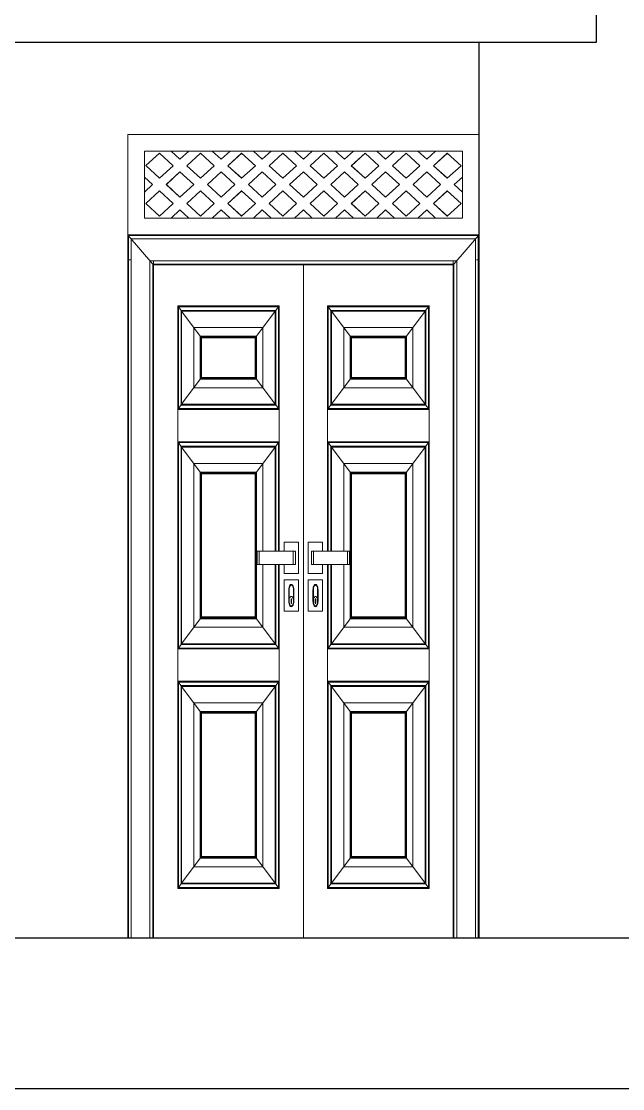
# Model space of a CAD drawing. Header units: inches. Extents: x -5058079 to -5054904, y -3262045 to -3259800.
# Drawn here: x -5056359.2 to -5056287.3, y -3261792.7 to -3261665.2 of the extents above; entities that cross this region are included whole.
import ezdxf

# ---------------------------------------------------------------- set-up
doc = ezdxf.new("R2010")
doc.units = ezdxf.units.IN
doc.header["$LTSCALE"] = 2
doc.header["$MEASUREMENT"] = 0
doc.layers.get('0').update_dxf_attribs({"linetype": 'CONTINUOUS'})
doc.layers.add('F-FURNITURE', color=30, linetype='CONTINUOUS', lineweight=13)
doc.layers.add('HACTH', color=253, linetype='CONTINUOUS', lineweight=5)

msp = doc.modelspace()

# ---------------------------------------------------------------- linework, layer by layer
at = {"ltscale": 0.5}
for p, q in [((-5056290.43, -3261667.72), (-5056290.43, -3261662.72)), ((-5056452.91, -3261667.72), (-5056290.43, -3261667.72)), ((-5056304.48, -3261774.72), (-5056304.48, -3261667.72)), ((-5056434.91, -3261774.72), (-5056172.32, -3261774.72)), ((-5056434.91, -3261792.72), (-5056172.32, -3261792.72))]:
    msp.add_line(p, q, dxfattribs=at)
at = {"layer": 'F-FURNITURE'}
for p, q in [((-5056346.48, -3261774.72), (-5056346.48, -3261678.72)), ((-5056346.48, -3261678.72), (-5056304.48, -3261678.72)), ((-5056344.48, -3261683.82), (-5056344.48, -3261680.72)), ((-5056344.48, -3261680.72), (-5056341.3, -3261680.72)), ((-5056340.23, -3261681.7), (-5056341.3, -3261680.72)), ((-5056341.3, -3261680.72), (-5056341.29, -3261680.72)), ((-5056340.23, -3261681.7), (-5056341.29, -3261680.72)), ((-5056339.16, -3261680.72), (-5056341.29, -3261680.72)), ((-5056339.16, -3261680.72), (-5056340.23, -3261681.7)), ((-5056339.16, -3261680.72), (-5056336.38, -3261680.72)), ((-5056335.31, -3261681.7), (-5056336.38, -3261680.72)), ((-5056336.38, -3261680.72), (-5056336.37, -3261680.72)), ((-5056335.31, -3261681.7), (-5056336.37, -3261680.72)), ((-5056334.25, -3261680.72), (-5056336.37, -3261680.72)), ((-5056334.25, -3261680.72), (-5056335.31, -3261681.7)), ((-5056334.25, -3261680.72), (-5056331.46, -3261680.72)), ((-5056330.4, -3261681.7), (-5056331.46, -3261680.72)), ((-5056330.4, -3261681.7), (-5056331.46, -3261680.72)), ((-5056331.46, -3261680.72), (-5056331.46, -3261680.72)), ((-5056329.33, -3261680.72), (-5056331.46, -3261680.72)), ((-5056329.33, -3261680.72), (-5056330.4, -3261681.7)), ((-5056329.33, -3261680.72), (-5056326.55, -3261680.72)), ((-5056325.48, -3261681.7), (-5056326.55, -3261680.72)), ((-5056326.55, -3261680.72), (-5056326.54, -3261680.72)), ((-5056325.48, -3261681.7), (-5056326.54, -3261680.72)), ((-5056324.42, -3261680.72), (-5056326.54, -3261680.72)), ((-5056324.42, -3261680.72), (-5056325.48, -3261681.7)), ((-5056324.42, -3261680.72), (-5056321.63, -3261680.72)), ((-5056320.57, -3261681.7), (-5056321.63, -3261680.72)), ((-5056321.63, -3261680.72), (-5056321.63, -3261680.72)), ((-5056320.56, -3261681.7), (-5056321.63, -3261680.72)), ((-5056319.5, -3261680.72), (-5056321.63, -3261680.72)), ((-5056319.5, -3261680.72), (-5056320.57, -3261681.7)), ((-5056319.5, -3261680.72), (-5056316.72, -3261680.72)), ((-5056315.65, -3261681.7), (-5056316.72, -3261680.72)), ((-5056316.72, -3261680.72), (-5056316.71, -3261680.72)), ((-5056315.65, -3261681.7), (-5056316.71, -3261680.72)), ((-5056314.58, -3261680.72), (-5056316.71, -3261680.72)), ((-5056314.58, -3261680.72), (-5056315.65, -3261681.7)), ((-5056314.58, -3261680.72), (-5056311.8, -3261680.72)), ((-5056310.73, -3261681.7), (-5056311.8, -3261680.72)), ((-5056311.8, -3261680.72), (-5056311.79, -3261680.72)), ((-5056310.73, -3261681.7), (-5056311.79, -3261680.72)), ((-5056309.67, -3261680.72), (-5056311.79, -3261680.72)), ((-5056309.67, -3261680.72), (-5056310.73, -3261681.7)), ((-5056309.67, -3261680.72), (-5056309.66, -3261680.72)), ((-5056309.66, -3261680.72), (-5056306.48, -3261680.72)), ((-5056306.48, -3261680.72), (-5056309.66, -3261680.72)), ((-5056306.48, -3261680.72), (-5056306.48, -3261683.82)), ((-5056306.48, -3261680.72), (-5056306.48, -3261680.72)), ((-5056344.33, -3261682.45), (-5056342.69, -3261680.95)), ((-5056344.32, -3261682.45), (-5056342.68, -3261680.95)), ((-5056342.69, -3261680.95), (-5056341.05, -3261682.46)), ((-5056339.41, -3261682.46), (-5056337.77, -3261680.95)), ((-5056339.4, -3261682.46), (-5056337.77, -3261680.95)), ((-5056337.77, -3261680.95), (-5056336.13, -3261682.46)), ((-5056334.49, -3261682.46), (-5056332.86, -3261680.95)), ((-5056334.49, -3261682.46), (-5056332.85, -3261680.95)), ((-5056332.86, -3261680.95), (-5056331.22, -3261682.46)), ((-5056329.58, -3261682.46), (-5056327.94, -3261680.95)), ((-5056329.57, -3261682.46), (-5056327.94, -3261680.95)), ((-5056327.94, -3261680.95), (-5056326.3, -3261682.46)), ((-5056324.66, -3261682.46), (-5056323.02, -3261680.95)), ((-5056324.66, -3261682.46), (-5056323.02, -3261680.95)), ((-5056323.02, -3261680.95), (-5056321.39, -3261682.46)), ((-5056319.75, -3261682.46), (-5056318.11, -3261680.95)), ((-5056319.74, -3261682.46), (-5056318.11, -3261680.95)), ((-5056318.11, -3261680.95), (-5056316.47, -3261682.46)), ((-5056314.83, -3261682.46), (-5056313.19, -3261680.95)), ((-5056314.83, -3261682.46), (-5056313.19, -3261680.95)), ((-5056313.19, -3261680.95), (-5056311.55, -3261682.46)), ((-5056309.91, -3261682.46), (-5056308.28, -3261680.95)), ((-5056309.91, -3261682.46), (-5056308.27, -3261680.95)), ((-5056308.28, -3261680.95), (-5056306.64, -3261682.46)), ((-5056342.69, -3261683.96), (-5056344.33, -3261682.45)), ((-5056344.33, -3261682.45), (-5056344.32, -3261682.45)), ((-5056342.69, -3261683.96), (-5056344.32, -3261682.45)), ((-5056341.05, -3261682.46), (-5056342.69, -3261683.96)), ((-5056341.87, -3261684.72), (-5056340.23, -3261683.21)), ((-5056341.86, -3261684.72), (-5056340.23, -3261683.21)), ((-5056340.23, -3261683.21), (-5056338.59, -3261684.72)), ((-5056337.77, -3261683.96), (-5056339.41, -3261682.46)), ((-5056339.41, -3261682.46), (-5056339.4, -3261682.46)), ((-5056337.77, -3261683.96), (-5056339.4, -3261682.46)), ((-5056336.13, -3261682.46), (-5056337.77, -3261683.96)), ((-5056336.95, -3261684.72), (-5056335.31, -3261683.21)), ((-5056336.95, -3261684.72), (-5056335.31, -3261683.21)), ((-5056335.31, -3261683.21), (-5056333.68, -3261684.72)), ((-5056332.86, -3261683.96), (-5056334.49, -3261682.46)), ((-5056332.85, -3261683.96), (-5056334.49, -3261682.46)), ((-5056334.49, -3261682.46), (-5056334.49, -3261682.46)), ((-5056331.22, -3261682.46), (-5056332.86, -3261683.96)), ((-5056332.04, -3261684.72), (-5056330.4, -3261683.21)), ((-5056332.03, -3261684.72), (-5056330.4, -3261683.21)), ((-5056330.4, -3261683.21), (-5056328.76, -3261684.72)), ((-5056327.94, -3261683.96), (-5056329.58, -3261682.46)), ((-5056329.58, -3261682.46), (-5056329.57, -3261682.46)), ((-5056327.94, -3261683.96), (-5056329.57, -3261682.46)), ((-5056326.3, -3261682.46), (-5056327.94, -3261683.96)), ((-5056327.12, -3261684.72), (-5056325.48, -3261683.21)), ((-5056327.12, -3261684.72), (-5056325.48, -3261683.21)), ((-5056325.48, -3261683.21), (-5056323.84, -3261684.72)), ((-5056323.02, -3261683.97), (-5056324.66, -3261682.46)), ((-5056323.02, -3261683.96), (-5056324.66, -3261682.46)), ((-5056324.66, -3261682.46), (-5056324.66, -3261682.46)), ((-5056321.39, -3261682.46), (-5056323.02, -3261683.97)), ((-5056322.2, -3261684.72), (-5056320.57, -3261683.21)), ((-5056322.2, -3261684.72), (-5056320.56, -3261683.21)), ((-5056320.57, -3261683.21), (-5056318.93, -3261684.72)), ((-5056318.11, -3261683.97), (-5056319.75, -3261682.46)), ((-5056319.75, -3261682.46), (-5056319.74, -3261682.46)), ((-5056318.11, -3261683.96), (-5056319.74, -3261682.46)), ((-5056316.47, -3261682.46), (-5056318.11, -3261683.97)), ((-5056317.29, -3261684.72), (-5056315.65, -3261683.21)), ((-5056317.28, -3261684.72), (-5056315.65, -3261683.21)), ((-5056315.65, -3261683.21), (-5056314.01, -3261684.72)), ((-5056313.19, -3261683.97), (-5056314.83, -3261682.46)), ((-5056314.83, -3261682.46), (-5056314.83, -3261682.46)), ((-5056313.19, -3261683.96), (-5056314.83, -3261682.46)), ((-5056311.55, -3261682.46), (-5056313.19, -3261683.97)), ((-5056312.37, -3261684.72), (-5056310.73, -3261683.21)), ((-5056312.37, -3261684.72), (-5056310.73, -3261683.21)), ((-5056310.73, -3261683.21), (-5056309.1, -3261684.72)), ((-5056308.28, -3261683.97), (-5056309.91, -3261682.46)), ((-5056309.91, -3261682.46), (-5056309.91, -3261682.46)), ((-5056308.27, -3261683.96), (-5056309.91, -3261682.46)), ((-5056306.64, -3261682.46), (-5056308.28, -3261683.97)), ((-5056344.48, -3261688.72), (-5056344.48, -3261683.82)), ((-5056344.48, -3261683.82), (-5056343.51, -3261684.72)), ((-5056344.46, -3261683.84), (-5056344.46, -3261685.59)), ((-5056307.46, -3261684.72), (-5056306.48, -3261683.82)), ((-5056307.45, -3261684.72), (-5056306.48, -3261683.83)), ((-5056306.48, -3261683.83), (-5056306.48, -3261683.82)), ((-5056306.48, -3261685.61), (-5056306.48, -3261683.83)), ((-5056343.51, -3261684.72), (-5056344.48, -3261685.62)), ((-5056344.33, -3261686.98), (-5056342.69, -3261685.47)), ((-5056344.32, -3261686.98), (-5056342.69, -3261685.48)), ((-5056342.69, -3261685.47), (-5056341.05, -3261686.98)), ((-5056340.23, -3261686.23), (-5056341.87, -3261684.72)), ((-5056341.87, -3261684.72), (-5056341.86, -3261684.72)), ((-5056340.23, -3261686.22), (-5056341.86, -3261684.72)), ((-5056338.59, -3261684.72), (-5056340.23, -3261686.23)), ((-5056339.41, -3261686.98), (-5056337.77, -3261685.47)), ((-5056339.41, -3261686.98), (-5056337.77, -3261685.48)), ((-5056337.77, -3261685.47), (-5056336.13, -3261686.98)), ((-5056335.31, -3261686.23), (-5056336.95, -3261684.72)), ((-5056336.95, -3261684.72), (-5056336.95, -3261684.72)), ((-5056335.31, -3261686.23), (-5056336.95, -3261684.72)), ((-5056333.68, -3261684.72), (-5056335.31, -3261686.23)), ((-5056334.49, -3261686.98), (-5056332.86, -3261685.47)), ((-5056334.49, -3261686.98), (-5056332.85, -3261685.48)), ((-5056332.86, -3261685.47), (-5056331.22, -3261686.98)), ((-5056330.4, -3261686.23), (-5056332.04, -3261684.72)), ((-5056332.04, -3261684.72), (-5056332.03, -3261684.72)), ((-5056330.4, -3261686.23), (-5056332.03, -3261684.72)), ((-5056328.76, -3261684.72), (-5056330.4, -3261686.23)), ((-5056329.58, -3261686.98), (-5056327.94, -3261685.47)), ((-5056329.57, -3261686.98), (-5056327.94, -3261685.48)), ((-5056327.94, -3261685.47), (-5056326.3, -3261686.98)), ((-5056325.48, -3261686.23), (-5056327.12, -3261684.72)), ((-5056327.12, -3261684.72), (-5056327.12, -3261684.72)), ((-5056325.48, -3261686.23), (-5056327.12, -3261684.72)), ((-5056323.84, -3261684.72), (-5056325.48, -3261686.23)), ((-5056324.66, -3261686.98), (-5056323.02, -3261685.47)), ((-5056324.66, -3261686.98), (-5056323.02, -3261685.48)), ((-5056323.02, -3261685.47), (-5056321.39, -3261686.98)), ((-5056320.57, -3261686.23), (-5056322.2, -3261684.72)), ((-5056322.2, -3261684.72), (-5056322.2, -3261684.72)), ((-5056320.56, -3261686.23), (-5056322.2, -3261684.72)), ((-5056318.93, -3261684.72), (-5056320.57, -3261686.23)), ((-5056319.75, -3261686.98), (-5056318.11, -3261685.47)), ((-5056319.74, -3261686.98), (-5056318.11, -3261685.48)), ((-5056318.11, -3261685.47), (-5056316.47, -3261686.98)), ((-5056315.65, -3261686.23), (-5056317.29, -3261684.72)), ((-5056317.29, -3261684.72), (-5056317.28, -3261684.72)), ((-5056315.65, -3261686.23), (-5056317.28, -3261684.72)), ((-5056314.01, -3261684.72), (-5056315.65, -3261686.23)), ((-5056314.83, -3261686.98), (-5056313.19, -3261685.47)), ((-5056314.83, -3261686.98), (-5056313.19, -3261685.48)), ((-5056313.19, -3261685.47), (-5056311.55, -3261686.98)), ((-5056310.73, -3261686.23), (-5056312.37, -3261684.72)), ((-5056312.37, -3261684.72), (-5056312.37, -3261684.72)), ((-5056310.73, -3261686.23), (-5056312.37, -3261684.72)), ((-5056309.1, -3261684.72), (-5056310.73, -3261686.23)), ((-5056309.92, -3261686.98), (-5056308.28, -3261685.47)), ((-5056309.91, -3261686.98), (-5056308.27, -3261685.48)), ((-5056308.28, -3261685.47), (-5056306.64, -3261686.98)), ((-5056306.48, -3261685.62), (-5056307.46, -3261684.72)), ((-5056307.46, -3261684.72), (-5056307.45, -3261684.72)), ((-5056306.48, -3261685.61), (-5056307.45, -3261684.72)), ((-5056306.48, -3261685.62), (-5056306.48, -3261685.61)), ((-5056306.48, -3261685.62), (-5056306.48, -3261688.72)), ((-5056342.69, -3261688.49), (-5056344.33, -3261686.98)), ((-5056344.33, -3261686.98), (-5056344.32, -3261686.98)), ((-5056342.69, -3261688.49), (-5056344.32, -3261686.98)), ((-5056341.05, -3261686.98), (-5056342.69, -3261688.49)), ((-5056337.77, -3261688.49), (-5056339.41, -3261686.98)), ((-5056339.41, -3261686.98), (-5056339.41, -3261686.98)), ((-5056337.77, -3261688.49), (-5056339.41, -3261686.98)), ((-5056336.13, -3261686.98), (-5056337.77, -3261688.49)), ((-5056332.86, -3261688.49), (-5056334.49, -3261686.98)), ((-5056332.85, -3261688.49), (-5056334.49, -3261686.98)), ((-5056334.49, -3261686.98), (-5056334.49, -3261686.98)), ((-5056331.22, -3261686.98), (-5056332.86, -3261688.49)), ((-5056327.94, -3261688.49), (-5056329.58, -3261686.98)), ((-5056329.58, -3261686.98), (-5056329.57, -3261686.98)), ((-5056327.94, -3261688.49), (-5056329.57, -3261686.98)), ((-5056326.3, -3261686.98), (-5056327.94, -3261688.49)), ((-5056323.02, -3261688.49), (-5056324.66, -3261686.98)), ((-5056324.66, -3261686.98), (-5056324.66, -3261686.98)), ((-5056323.02, -3261688.49), (-5056324.66, -3261686.98)), ((-5056321.39, -3261686.98), (-5056323.02, -3261688.49)), ((-5056318.11, -3261688.49), (-5056319.75, -3261686.98)), ((-5056319.75, -3261686.98), (-5056319.74, -3261686.98)), ((-5056318.11, -3261688.49), (-5056319.74, -3261686.98)), ((-5056316.47, -3261686.98), (-5056318.11, -3261688.49)), ((-5056313.19, -3261688.49), (-5056314.83, -3261686.98)), ((-5056313.19, -3261688.49), (-5056314.83, -3261686.98)), ((-5056314.83, -3261686.98), (-5056314.83, -3261686.98)), ((-5056311.55, -3261686.98), (-5056313.19, -3261688.49)), ((-5056308.28, -3261688.49), (-5056309.92, -3261686.98)), ((-5056309.92, -3261686.98), (-5056309.91, -3261686.98)), ((-5056308.27, -3261688.49), (-5056309.91, -3261686.98)), ((-5056306.64, -3261686.98), (-5056308.28, -3261688.49)), ((-5056341.3, -3261688.72), (-5056340.23, -3261687.74)), ((-5056341.29, -3261688.72), (-5056340.23, -3261687.74)), ((-5056340.23, -3261687.74), (-5056339.16, -3261688.72)), ((-5056336.38, -3261688.72), (-5056335.31, -3261687.74)), ((-5056336.37, -3261688.72), (-5056335.31, -3261687.74)), ((-5056335.31, -3261687.74), (-5056334.25, -3261688.72)), ((-5056331.46, -3261688.72), (-5056330.4, -3261687.74)), ((-5056331.46, -3261688.72), (-5056330.4, -3261687.74)), ((-5056330.4, -3261687.74), (-5056329.33, -3261688.72)), ((-5056326.55, -3261688.72), (-5056325.48, -3261687.74)), ((-5056326.54, -3261688.72), (-5056325.48, -3261687.74)), ((-5056325.48, -3261687.74), (-5056324.42, -3261688.72)), ((-5056321.63, -3261688.72), (-5056320.57, -3261687.74)), ((-5056321.63, -3261688.72), (-5056320.56, -3261687.74)), ((-5056320.57, -3261687.74), (-5056319.5, -3261688.72)), ((-5056316.72, -3261688.72), (-5056315.65, -3261687.74)), ((-5056316.71, -3261688.72), (-5056315.65, -3261687.74)), ((-5056315.65, -3261687.74), (-5056314.59, -3261688.72)), ((-5056311.8, -3261688.72), (-5056310.73, -3261687.74)), ((-5056311.79, -3261688.72), (-5056310.73, -3261687.74)), ((-5056310.73, -3261687.74), (-5056309.67, -3261688.72)), ((-5056344.48, -3261688.72), (-5056344.48, -3261688.72)), ((-5056344.48, -3261688.72), (-5056344.46, -3261688.72)), ((-5056341.3, -3261688.72), (-5056344.48, -3261688.72)), ((-5056344.46, -3261688.72), (-5056344.46, -3261688.72)), ((-5056344.46, -3261688.72), (-5056341.3, -3261688.72)), ((-5056341.3, -3261688.72), (-5056341.29, -3261688.72)), ((-5056341.29, -3261688.72), (-5056339.16, -3261688.72)), ((-5056336.38, -3261688.72), (-5056339.16, -3261688.72)), ((-5056336.38, -3261688.72), (-5056336.37, -3261688.72)), ((-5056336.37, -3261688.72), (-5056334.25, -3261688.72)), ((-5056331.46, -3261688.72), (-5056334.25, -3261688.72)), ((-5056331.46, -3261688.72), (-5056331.46, -3261688.72)), ((-5056331.46, -3261688.72), (-5056329.33, -3261688.72)), ((-5056326.55, -3261688.72), (-5056329.33, -3261688.72)), ((-5056326.54, -3261688.72), (-5056326.55, -3261688.72)), ((-5056326.54, -3261688.72), (-5056324.42, -3261688.72)), ((-5056321.63, -3261688.72), (-5056324.42, -3261688.72)), ((-5056321.63, -3261688.72), (-5056321.63, -3261688.72)), ((-5056321.63, -3261688.72), (-5056319.5, -3261688.72)), ((-5056316.72, -3261688.72), (-5056319.5, -3261688.72)), ((-5056316.72, -3261688.72), (-5056316.71, -3261688.72)), ((-5056316.71, -3261688.72), (-5056314.59, -3261688.72)), ((-5056311.8, -3261688.72), (-5056314.59, -3261688.72)), ((-5056311.79, -3261688.72), (-5056311.8, -3261688.72)), ((-5056311.79, -3261688.72), (-5056309.67, -3261688.72)), ((-5056306.48, -3261688.72), (-5056309.67, -3261688.72)), ((-5056346.48, -3261690.72), (-5056304.48, -3261690.72)), ((-5056346.42, -3261774.72), (-5056346.42, -3261690.8)), ((-5056346.42, -3261690.8), (-5056304.55, -3261690.8)), ((-5056346.42, -3261690.8), (-5056343.48, -3261694.22)), ((-5056346.4, -3261690.82), (-5056304.57, -3261690.82)), ((-5056346.4, -3261693.72), (-5056346.4, -3261690.82)), ((-5056304.55, -3261690.8), (-5056307.48, -3261694.22)), ((-5056304.57, -3261690.82), (-5056304.57, -3261774.72)), ((-5056304.55, -3261690.8), (-5056304.55, -3261774.72)), ((-5056346.05, -3261774.72), (-5056346.05, -3261691.22)), ((-5056346.05, -3261691.22), (-5056304.91, -3261691.22)), ((-5056304.91, -3261691.22), (-5056304.91, -3261774.72)), ((-5056346.4, -3261693.72), (-5056346.34, -3261693.72)), ((-5056346.4, -3261774.72), (-5056346.4, -3261693.72)), ((-5056346.3, -3261693.72), (-5056346.25, -3261693.72)), ((-5056346.21, -3261693.72), (-5056346.1, -3261693.72)), ((-5056343.83, -3261774.72), (-5056343.83, -3261693.82)), ((-5056343.83, -3261693.82), (-5056307.14, -3261693.82)), ((-5056343.48, -3261774.72), (-5056343.48, -3261694.22)), ((-5056343.48, -3261694.22), (-5056307.48, -3261694.22)), ((-5056343.4, -3261693.82), (-5056343.4, -3261693.87)), ((-5056343.4, -3261693.92), (-5056343.4, -3261693.97)), ((-5056343.4, -3261694.02), (-5056343.4, -3261694.1)), ((-5056343.4, -3261694.14), (-5056343.4, -3261694.22)), ((-5056343.4, -3261774.72), (-5056343.4, -3261694.32)), ((-5056343.4, -3261694.32), (-5056307.57, -3261694.32)), ((-5056325.48, -3261774.72), (-5056325.48, -3261694.32)), ((-5056307.57, -3261693.82), (-5056307.57, -3261693.87)), ((-5056307.57, -3261693.92), (-5056307.57, -3261693.97)), ((-5056307.57, -3261694.02), (-5056307.57, -3261694.1)), ((-5056307.57, -3261694.14), (-5056307.57, -3261694.22)), ((-5056307.57, -3261694.32), (-5056307.57, -3261774.72)), ((-5056307.48, -3261694.22), (-5056307.48, -3261774.72)), ((-5056307.14, -3261693.82), (-5056307.14, -3261774.72)), ((-5056304.91, -3261693.72), (-5056304.81, -3261693.72)), ((-5056304.76, -3261693.72), (-5056304.71, -3261693.72)), ((-5056304.66, -3261693.72), (-5056304.59, -3261693.72)), ((-5056340.5, -3261740.19), (-5056340.5, -3261699.22)), ((-5056328.38, -3261699.22), (-5056340.5, -3261699.22)), ((-5056340.42, -3261711.48), (-5056340.42, -3261699.32)), ((-5056340.42, -3261699.32), (-5056328.46, -3261699.32)), ((-5056340.42, -3261699.32), (-5056340.09, -3261699.76)), ((-5056340.09, -3261711.04), (-5056340.09, -3261699.76)), ((-5056340.09, -3261699.76), (-5056328.79, -3261699.76)), ((-5056340.04, -3261710.97), (-5056340.04, -3261699.83)), ((-5056340.04, -3261699.83), (-5056328.84, -3261699.83)), ((-5056337.8, -3261702.82), (-5056340.04, -3261699.83)), ((-5056328.84, -3261699.83), (-5056331.08, -3261702.82)), ((-5056328.84, -3261699.83), (-5056328.84, -3261710.97)), ((-5056328.79, -3261699.76), (-5056328.46, -3261699.32)), ((-5056328.79, -3261699.76), (-5056328.79, -3261711.04)), ((-5056328.76, -3261699.73), (-5056328.76, -3261711.07)), ((-5056328.46, -3261699.32), (-5056328.46, -3261711.48)), ((-5056328.38, -3261699.22), (-5056328.38, -3261728.5)), ((-5056322.59, -3261728.5), (-5056322.59, -3261699.22)), ((-5056310.46, -3261699.22), (-5056322.59, -3261699.22)), ((-5056322.51, -3261711.48), (-5056322.51, -3261699.32)), ((-5056322.51, -3261699.32), (-5056310.54, -3261699.32)), ((-5056322.51, -3261699.32), (-5056322.18, -3261699.76)), ((-5056322.18, -3261711.04), (-5056322.18, -3261699.76)), ((-5056322.18, -3261699.76), (-5056310.87, -3261699.76)), ((-5056322.12, -3261710.97), (-5056322.12, -3261699.83)), ((-5056322.12, -3261699.83), (-5056310.93, -3261699.83)), ((-5056319.88, -3261702.82), (-5056322.12, -3261699.83)), ((-5056310.93, -3261699.83), (-5056313.17, -3261702.82)), ((-5056310.93, -3261699.83), (-5056310.93, -3261710.97)), ((-5056310.87, -3261699.76), (-5056310.54, -3261699.32)), ((-5056310.87, -3261699.76), (-5056310.87, -3261711.04)), ((-5056310.85, -3261699.73), (-5056310.85, -3261711.07)), ((-5056310.54, -3261699.32), (-5056310.54, -3261711.48)), ((-5056310.46, -3261699.22), (-5056310.46, -3261740.19)), ((-5056330.31, -3261701.79), (-5056338.57, -3261701.79)), ((-5056338.57, -3261701.79), (-5056338.57, -3261709.01)), ((-5056330.31, -3261709.01), (-5056330.31, -3261701.79)), ((-5056312.39, -3261701.79), (-5056320.66, -3261701.79)), ((-5056320.66, -3261701.79), (-5056320.66, -3261709.01)), ((-5056312.39, -3261709.01), (-5056312.39, -3261701.79)), ((-5056331.08, -3261702.82), (-5056337.8, -3261702.82)), ((-5056337.8, -3261702.82), (-5056337.8, -3261707.98)), ((-5056337.72, -3261702.93), (-5056337.72, -3261707.87)), ((-5056331.16, -3261702.93), (-5056337.72, -3261702.93)), ((-5056337.64, -3261703.03), (-5056337.64, -3261707.77)), ((-5056331.23, -3261703.03), (-5056337.64, -3261703.03)), ((-5056331.23, -3261707.77), (-5056331.23, -3261703.03)), ((-5056331.16, -3261707.87), (-5056331.16, -3261702.93)), ((-5056331.08, -3261707.98), (-5056331.08, -3261702.82)), ((-5056313.17, -3261702.82), (-5056319.88, -3261702.82)), ((-5056319.88, -3261702.82), (-5056319.88, -3261707.98)), ((-5056319.81, -3261702.93), (-5056319.81, -3261707.87)), ((-5056313.24, -3261702.93), (-5056319.81, -3261702.93)), ((-5056319.73, -3261703.03), (-5056319.73, -3261707.77)), ((-5056313.32, -3261703.03), (-5056319.73, -3261703.03)), ((-5056313.32, -3261707.77), (-5056313.32, -3261703.03)), ((-5056313.24, -3261707.87), (-5056313.24, -3261702.93)), ((-5056313.17, -3261707.98), (-5056313.17, -3261702.82)), ((-5056340.04, -3261710.97), (-5056337.8, -3261707.98)), ((-5056337.8, -3261707.98), (-5056331.08, -3261707.98)), ((-5056337.72, -3261707.87), (-5056331.16, -3261707.87)), ((-5056337.64, -3261707.77), (-5056331.23, -3261707.77)), ((-5056331.08, -3261707.98), (-5056328.84, -3261710.97)), ((-5056322.12, -3261710.97), (-5056319.88, -3261707.98)), ((-5056319.88, -3261707.98), (-5056313.17, -3261707.98)), ((-5056319.81, -3261707.87), (-5056313.24, -3261707.87)), ((-5056319.73, -3261707.77), (-5056313.32, -3261707.77)), ((-5056313.17, -3261707.98), (-5056310.93, -3261710.97)), ((-5056338.57, -3261709.01), (-5056330.31, -3261709.01)), ((-5056320.66, -3261709.01), (-5056312.39, -3261709.01)), ((-5056340.42, -3261711.48), (-5056340.09, -3261711.04)), ((-5056328.76, -3261711.07), (-5056340.11, -3261711.07)), ((-5056328.79, -3261711.04), (-5056340.09, -3261711.04)), ((-5056328.84, -3261710.97), (-5056340.04, -3261710.97)), ((-5056328.46, -3261711.48), (-5056328.79, -3261711.04)), ((-5056322.51, -3261711.48), (-5056322.18, -3261711.04)), ((-5056310.85, -3261711.07), (-5056322.2, -3261711.07)), ((-5056310.87, -3261711.04), (-5056322.18, -3261711.04)), ((-5056310.93, -3261710.97), (-5056322.12, -3261710.97)), ((-5056310.54, -3261711.48), (-5056310.87, -3261711.04)), ((-5056328.38, -3261711.58), (-5056340.5, -3261711.58)), ((-5056328.46, -3261711.48), (-5056340.42, -3261711.48)), ((-5056310.46, -3261711.58), (-5056322.59, -3261711.58)), ((-5056310.54, -3261711.48), (-5056322.51, -3261711.48)), ((-5056328.38, -3261715.45), (-5056340.5, -3261715.45)), ((-5056340.42, -3261740.09), (-5056340.42, -3261715.55)), ((-5056340.42, -3261715.55), (-5056328.46, -3261715.55)), ((-5056340.42, -3261715.55), (-5056340.11, -3261715.97)), ((-5056340.11, -3261715.97), (-5056328.76, -3261715.97)), ((-5056340.11, -3261715.97), (-5056340.1, -3261715.99)), ((-5056340.1, -3261739.65), (-5056340.1, -3261715.99)), ((-5056340.1, -3261715.99), (-5056328.78, -3261715.99)), ((-5056337.8, -3261719.06), (-5056340.04, -3261716.07)), ((-5056340.04, -3261739.57), (-5056340.04, -3261716.07)), ((-5056340.04, -3261716.07), (-5056328.84, -3261716.07)), ((-5056328.84, -3261716.07), (-5056331.08, -3261719.06)), ((-5056328.84, -3261716.07), (-5056328.84, -3261728.5)), ((-5056328.76, -3261715.97), (-5056328.78, -3261715.99)), ((-5056328.78, -3261715.99), (-5056328.78, -3261728.5)), ((-5056328.46, -3261715.55), (-5056328.76, -3261715.97)), ((-5056328.76, -3261715.97), (-5056328.76, -3261728.5)), ((-5056328.46, -3261715.55), (-5056328.46, -3261728.5)), ((-5056310.46, -3261715.45), (-5056322.59, -3261715.45)), ((-5056322.51, -3261728.5), (-5056322.51, -3261715.55)), ((-5056322.51, -3261715.55), (-5056310.54, -3261715.55)), ((-5056322.51, -3261715.55), (-5056322.2, -3261715.97)), ((-5056322.2, -3261715.97), (-5056310.85, -3261715.97)), ((-5056322.2, -3261715.97), (-5056322.18, -3261715.99)), ((-5056322.18, -3261728.5), (-5056322.18, -3261715.99)), ((-5056322.18, -3261715.99), (-5056310.87, -3261715.99)), ((-5056319.88, -3261719.06), (-5056322.12, -3261716.07)), ((-5056322.12, -3261728.5), (-5056322.12, -3261716.07)), ((-5056322.12, -3261716.07), (-5056310.93, -3261716.07)), ((-5056310.93, -3261716.07), (-5056313.17, -3261719.06)), ((-5056310.93, -3261716.07), (-5056310.93, -3261739.57)), ((-5056310.85, -3261715.97), (-5056310.87, -3261715.99)), ((-5056310.87, -3261715.99), (-5056310.87, -3261739.65)), ((-5056310.54, -3261715.55), (-5056310.85, -3261715.97)), ((-5056310.85, -3261715.97), (-5056310.85, -3261739.67)), ((-5056310.54, -3261715.55), (-5056310.54, -3261740.09)), ((-5056338.57, -3261718.03), (-5056330.31, -3261718.03)), ((-5056338.57, -3261718.03), (-5056338.57, -3261737.61)), ((-5056330.31, -3261718.03), (-5056330.31, -3261728.5)), ((-5056320.66, -3261718.03), (-5056312.39, -3261718.03)), ((-5056320.66, -3261718.03), (-5056320.66, -3261728.5)), ((-5056312.39, -3261718.03), (-5056312.39, -3261737.61)), ((-5056337.8, -3261719.06), (-5056331.08, -3261719.06)), ((-5056337.8, -3261736.58), (-5056337.8, -3261719.06)), ((-5056331.16, -3261719.16), (-5056337.72, -3261719.16)), ((-5056337.72, -3261719.16), (-5056337.72, -3261736.48)), ((-5056331.23, -3261719.26), (-5056337.64, -3261719.26)), ((-5056337.64, -3261719.26), (-5056337.64, -3261736.37)), ((-5056331.23, -3261736.37), (-5056331.23, -3261719.26)), ((-5056331.16, -3261736.48), (-5056331.16, -3261719.16)), ((-5056331.08, -3261719.06), (-5056331.08, -3261736.58)), ((-5056319.88, -3261719.06), (-5056313.17, -3261719.06)), ((-5056319.88, -3261736.58), (-5056319.88, -3261719.06)), ((-5056313.24, -3261719.16), (-5056319.81, -3261719.16)), ((-5056319.81, -3261719.16), (-5056319.81, -3261736.48)), ((-5056313.32, -3261719.26), (-5056319.73, -3261719.26)), ((-5056319.73, -3261719.26), (-5056319.73, -3261736.37)), ((-5056313.32, -3261736.37), (-5056313.32, -3261719.26)), ((-5056313.24, -3261736.48), (-5056313.24, -3261719.16)), ((-5056313.17, -3261719.06), (-5056313.17, -3261736.58)), ((-5056327.78, -3261727.43), (-5056327.78, -3261728.5)), ((-5056326.08, -3261727.43), (-5056327.78, -3261727.43)), ((-5056326.08, -3261727.43), (-5056326.08, -3261731.16)), ((-5056323.18, -3261727.43), (-5056324.89, -3261727.43)), ((-5056324.89, -3261727.43), (-5056324.89, -3261731.16)), ((-5056323.18, -3261727.43), (-5056323.18, -3261728.5)), ((-5056331, -3261728.5), (-5056331, -3261730.09)), ((-5056331, -3261728.5), (-5056326.44, -3261728.5)), ((-5056330.76, -3261728.5), (-5056330.76, -3261730.09)), ((-5056326.69, -3261728.5), (-5056326.69, -3261730.09)), ((-5056326.44, -3261728.5), (-5056326.44, -3261730.09)), ((-5056324.52, -3261728.5), (-5056324.52, -3261730.09)), ((-5056319.96, -3261728.5), (-5056324.52, -3261728.5)), ((-5056324.28, -3261728.5), (-5056324.28, -3261730.09)), ((-5056320.2, -3261728.5), (-5056320.2, -3261730.09)), ((-5056319.96, -3261728.5), (-5056319.96, -3261730.09)), ((-5056331, -3261730.09), (-5056326.44, -3261730.09)), ((-5056330.31, -3261730.09), (-5056330.31, -3261737.61)), ((-5056328.84, -3261730.09), (-5056328.84, -3261739.57)), ((-5056328.78, -3261730.09), (-5056328.78, -3261739.65)), ((-5056328.76, -3261730.09), (-5056328.76, -3261739.67)), ((-5056328.46, -3261730.09), (-5056328.46, -3261740.09)), ((-5056328.38, -3261730.09), (-5056328.38, -3261740.19)), ((-5056327.78, -3261730.09), (-5056327.78, -3261731.16)), ((-5056319.96, -3261730.09), (-5056324.52, -3261730.09)), ((-5056323.18, -3261730.09), (-5056323.18, -3261731.16)), ((-5056322.59, -3261740.19), (-5056322.59, -3261730.09)), ((-5056322.51, -3261740.09), (-5056322.51, -3261730.09)), ((-5056322.18, -3261739.65), (-5056322.18, -3261730.09)), ((-5056322.12, -3261739.57), (-5056322.12, -3261730.09)), ((-5056320.66, -3261737.61), (-5056320.66, -3261730.09)), ((-5056327.78, -3261731.16), (-5056326.08, -3261731.16)), ((-5056324.89, -3261731.16), (-5056323.18, -3261731.16)), ((-5056327.78, -3261731.95), (-5056326.08, -3261731.95)), ((-5056327.78, -3261735.68), (-5056327.78, -3261731.95)), ((-5056327.22, -3261732.98), (-5056327.23, -3261733.15)), ((-5056327.19, -3261732.82), (-5056327.22, -3261732.98)), ((-5056327.15, -3261732.68), (-5056327.19, -3261732.82)), ((-5056327.19, -3261733.16), (-5056327.18, -3261733.01)), ((-5056327.18, -3261733.01), (-5056327.15, -3261732.87)), ((-5056327.08, -3261732.58), (-5056327.15, -3261732.68)), ((-5056327.15, -3261732.87), (-5056327.11, -3261732.75)), ((-5056327.11, -3261732.75), (-5056327.06, -3261732.66)), ((-5056327.01, -3261732.51), (-5056327.08, -3261732.58)), ((-5056327.06, -3261732.66), (-5056327, -3261732.61)), ((-5056326.93, -3261732.49), (-5056327.01, -3261732.51)), ((-5056327, -3261732.61), (-5056326.93, -3261732.59)), ((-5056326.85, -3261732.51), (-5056326.93, -3261732.49)), ((-5056326.93, -3261732.59), (-5056326.86, -3261732.61)), ((-5056326.86, -3261732.61), (-5056326.8, -3261732.66)), ((-5056326.78, -3261732.58), (-5056326.85, -3261732.51)), ((-5056326.8, -3261732.66), (-5056326.75, -3261732.75)), ((-5056326.71, -3261732.68), (-5056326.78, -3261732.58)), ((-5056326.75, -3261732.75), (-5056326.71, -3261732.87)), ((-5056326.67, -3261732.82), (-5056326.71, -3261732.68)), ((-5056326.71, -3261732.87), (-5056326.68, -3261733.01)), ((-5056326.68, -3261733.01), (-5056326.67, -3261733.16)), ((-5056326.64, -3261732.98), (-5056326.67, -3261732.82)), ((-5056326.63, -3261733.15), (-5056326.64, -3261732.98)), ((-5056326.08, -3261731.95), (-5056326.08, -3261735.68)), ((-5056324.89, -3261731.95), (-5056324.89, -3261735.68)), ((-5056323.18, -3261731.95), (-5056324.89, -3261731.95)), ((-5056324.34, -3261733.15), (-5056324.33, -3261732.98)), ((-5056324.33, -3261732.98), (-5056324.3, -3261732.82)), ((-5056324.3, -3261732.82), (-5056324.25, -3261732.68)), ((-5056324.28, -3261733.01), (-5056324.29, -3261733.16)), ((-5056324.26, -3261732.87), (-5056324.28, -3261733.01)), ((-5056324.22, -3261732.75), (-5056324.26, -3261732.87)), ((-5056324.25, -3261732.68), (-5056324.19, -3261732.58)), ((-5056324.16, -3261732.66), (-5056324.22, -3261732.75)), ((-5056324.19, -3261732.58), (-5056324.11, -3261732.51)), ((-5056324.1, -3261732.61), (-5056324.16, -3261732.66)), ((-5056324.11, -3261732.51), (-5056324.03, -3261732.49)), ((-5056324.03, -3261732.59), (-5056324.1, -3261732.61)), ((-5056324.03, -3261732.49), (-5056323.96, -3261732.51)), ((-5056323.97, -3261732.61), (-5056324.03, -3261732.59)), ((-5056323.91, -3261732.66), (-5056323.97, -3261732.61)), ((-5056323.96, -3261732.51), (-5056323.88, -3261732.58)), ((-5056323.85, -3261732.75), (-5056323.91, -3261732.66)), ((-5056323.88, -3261732.58), (-5056323.82, -3261732.68)), ((-5056323.81, -3261732.87), (-5056323.85, -3261732.75)), ((-5056323.82, -3261732.68), (-5056323.77, -3261732.82)), ((-5056323.79, -3261733.01), (-5056323.81, -3261732.87)), ((-5056323.78, -3261733.16), (-5056323.79, -3261733.01)), ((-5056323.77, -3261732.82), (-5056323.74, -3261732.98)), ((-5056323.74, -3261732.98), (-5056323.73, -3261733.15)), ((-5056323.18, -3261735.68), (-5056323.18, -3261731.95)), ((-5056327.23, -3261734.48), (-5056327.23, -3261733.15)), ((-5056327.19, -3261734.48), (-5056327.19, -3261733.16)), ((-5056327.16, -3261734.21), (-5056327.18, -3261734.34)), ((-5056327.12, -3261734.09), (-5056327.16, -3261734.21)), ((-5056327.06, -3261734), (-5056327.12, -3261734.09)), ((-5056327, -3261733.94), (-5056327.06, -3261734)), ((-5056326.93, -3261733.92), (-5056327, -3261733.94)), ((-5056326.96, -3261734.22), (-5056326.9, -3261734.22)), ((-5056326.96, -3261734.75), (-5056326.96, -3261734.22)), ((-5056326.87, -3261733.93), (-5056326.93, -3261733.92)), ((-5056326.9, -3261734.22), (-5056326.9, -3261734.75)), ((-5056326.8, -3261733.99), (-5056326.87, -3261733.93)), ((-5056326.75, -3261734.08), (-5056326.8, -3261733.99)), ((-5056326.71, -3261734.19), (-5056326.75, -3261734.08)), ((-5056326.68, -3261734.33), (-5056326.71, -3261734.19)), ((-5056326.67, -3261733.16), (-5056326.67, -3261734.48)), ((-5056326.63, -3261734.48), (-5056326.63, -3261733.15)), ((-5056324.34, -3261734.48), (-5056324.34, -3261733.15)), ((-5056324.29, -3261733.16), (-5056324.29, -3261734.48)), ((-5056324.28, -3261734.33), (-5056324.26, -3261734.19)), ((-5056324.26, -3261734.19), (-5056324.22, -3261734.08)), ((-5056324.22, -3261734.08), (-5056324.16, -3261733.99)), ((-5056324.16, -3261733.99), (-5056324.1, -3261733.93)), ((-5056324.1, -3261733.93), (-5056324.03, -3261733.92)), ((-5056324.06, -3261734.22), (-5056324.06, -3261734.75)), ((-5056324, -3261734.22), (-5056324.06, -3261734.22)), ((-5056324.03, -3261733.92), (-5056323.96, -3261733.94)), ((-5056324, -3261734.75), (-5056324, -3261734.22)), ((-5056323.96, -3261733.94), (-5056323.9, -3261734)), ((-5056323.9, -3261734), (-5056323.85, -3261734.09)), ((-5056323.85, -3261734.09), (-5056323.81, -3261734.21)), ((-5056323.81, -3261734.21), (-5056323.78, -3261734.34)), ((-5056323.78, -3261734.48), (-5056323.78, -3261733.16)), ((-5056323.73, -3261734.48), (-5056323.73, -3261733.15)), ((-5056327.23, -3261734.48), (-5056327.22, -3261734.65)), ((-5056327.22, -3261734.65), (-5056327.19, -3261734.81)), ((-5056327.18, -3261734.34), (-5056327.19, -3261734.48)), ((-5056327.19, -3261734.48), (-5056327.19, -3261734.48)), ((-5056327.19, -3261734.48), (-5056327.19, -3261734.49)), ((-5056327.19, -3261734.49), (-5056327.18, -3261734.63)), ((-5056327.19, -3261734.81), (-5056327.15, -3261734.95)), ((-5056327.18, -3261734.63), (-5056327.18, -3261734.63)), ((-5056327.18, -3261734.63), (-5056327.15, -3261734.76)), ((-5056327.15, -3261734.76), (-5056327.15, -3261734.77)), ((-5056327.15, -3261734.77), (-5056327.11, -3261734.88)), ((-5056327.15, -3261734.95), (-5056327.08, -3261735.06)), ((-5056327.11, -3261734.88), (-5056327.11, -3261734.89)), ((-5056327.11, -3261734.89), (-5056327.06, -3261734.97)), ((-5056327.08, -3261735.06), (-5056327.01, -3261735.12)), ((-5056327.06, -3261734.97), (-5056327.06, -3261734.98)), ((-5056327.06, -3261734.98), (-5056327, -3261735.03)), ((-5056327.01, -3261735.12), (-5056326.93, -3261735.15)), ((-5056327, -3261735.03), (-5056326.99, -3261735.03)), ((-5056326.99, -3261735.03), (-5056326.93, -3261735.05)), ((-5056326.9, -3261734.75), (-5056326.96, -3261734.75)), ((-5056326.93, -3261735.05), (-5056326.86, -3261735.03)), ((-5056326.93, -3261735.05), (-5056326.93, -3261735.05)), ((-5056326.93, -3261735.15), (-5056326.85, -3261735.12)), ((-5056326.86, -3261735.03), (-5056326.8, -3261734.97)), ((-5056326.86, -3261735.03), (-5056326.86, -3261735.03)), ((-5056326.85, -3261735.12), (-5056326.78, -3261735.06)), ((-5056326.8, -3261734.97), (-5056326.75, -3261734.88)), ((-5056326.8, -3261734.97), (-5056326.8, -3261734.97)), ((-5056326.78, -3261735.06), (-5056326.71, -3261734.95)), ((-5056326.75, -3261734.88), (-5056326.71, -3261734.76)), ((-5056326.75, -3261734.88), (-5056326.75, -3261734.88)), ((-5056326.71, -3261734.76), (-5056326.7, -3261734.76)), ((-5056326.71, -3261734.95), (-5056326.67, -3261734.81)), ((-5056326.7, -3261734.76), (-5056326.68, -3261734.63)), ((-5056326.67, -3261734.48), (-5056326.68, -3261734.33)), ((-5056326.68, -3261734.62), (-5056326.67, -3261734.48)), ((-5056326.68, -3261734.63), (-5056326.68, -3261734.62)), ((-5056326.67, -3261734.81), (-5056326.64, -3261734.65)), ((-5056326.64, -3261734.65), (-5056326.63, -3261734.48)), ((-5056324.33, -3261734.65), (-5056324.34, -3261734.48)), ((-5056324.3, -3261734.81), (-5056324.33, -3261734.65)), ((-5056324.25, -3261734.95), (-5056324.3, -3261734.81)), ((-5056324.29, -3261734.48), (-5056324.28, -3261734.33)), ((-5056324.28, -3261734.62), (-5056324.29, -3261734.48)), ((-5056324.28, -3261734.63), (-5056324.28, -3261734.62)), ((-5056324.26, -3261734.76), (-5056324.28, -3261734.63)), ((-5056324.26, -3261734.76), (-5056324.26, -3261734.76)), ((-5056324.22, -3261734.88), (-5056324.26, -3261734.76)), ((-5056324.19, -3261735.06), (-5056324.25, -3261734.95)), ((-5056324.22, -3261734.88), (-5056324.22, -3261734.88)), ((-5056324.17, -3261734.97), (-5056324.22, -3261734.88)), ((-5056324.11, -3261735.12), (-5056324.19, -3261735.06)), ((-5056324.16, -3261734.97), (-5056324.17, -3261734.97)), ((-5056324.1, -3261735.03), (-5056324.16, -3261734.97)), ((-5056324.03, -3261735.15), (-5056324.11, -3261735.12)), ((-5056324.04, -3261735.05), (-5056324.1, -3261735.03)), ((-5056324.1, -3261735.03), (-5056324.1, -3261735.03)), ((-5056324.06, -3261734.75), (-5056324, -3261734.75)), ((-5056324.03, -3261735.05), (-5056324.04, -3261735.05)), ((-5056323.97, -3261735.03), (-5056324.03, -3261735.05)), ((-5056323.96, -3261735.12), (-5056324.03, -3261735.15)), ((-5056323.91, -3261734.98), (-5056323.97, -3261735.03)), ((-5056323.97, -3261735.03), (-5056323.97, -3261735.03)), ((-5056323.88, -3261735.06), (-5056323.96, -3261735.12)), ((-5056323.85, -3261734.89), (-5056323.91, -3261734.97)), ((-5056323.91, -3261734.97), (-5056323.91, -3261734.98)), ((-5056323.82, -3261734.95), (-5056323.88, -3261735.06)), ((-5056323.81, -3261734.77), (-5056323.85, -3261734.88)), ((-5056323.85, -3261734.88), (-5056323.85, -3261734.89)), ((-5056323.77, -3261734.81), (-5056323.82, -3261734.95)), ((-5056323.79, -3261734.63), (-5056323.81, -3261734.76)), ((-5056323.81, -3261734.76), (-5056323.81, -3261734.77)), ((-5056323.78, -3261734.49), (-5056323.79, -3261734.63)), ((-5056323.79, -3261734.63), (-5056323.79, -3261734.63)), ((-5056323.78, -3261734.34), (-5056323.78, -3261734.48)), ((-5056323.78, -3261734.48), (-5056323.78, -3261734.48)), ((-5056323.78, -3261734.48), (-5056323.78, -3261734.49)), ((-5056323.74, -3261734.65), (-5056323.77, -3261734.81)), ((-5056323.73, -3261734.48), (-5056323.74, -3261734.65)), ((-5056340.04, -3261739.57), (-5056337.8, -3261736.58)), ((-5056331.08, -3261736.58), (-5056337.8, -3261736.58)), ((-5056337.72, -3261736.48), (-5056331.16, -3261736.48)), ((-5056337.64, -3261736.37), (-5056331.23, -3261736.37)), ((-5056331.08, -3261736.58), (-5056328.84, -3261739.57)), ((-5056326.08, -3261735.68), (-5056327.78, -3261735.68)), ((-5056324.89, -3261735.68), (-5056323.18, -3261735.68)), ((-5056322.12, -3261739.57), (-5056319.88, -3261736.58)), ((-5056313.17, -3261736.58), (-5056319.88, -3261736.58)), ((-5056319.81, -3261736.48), (-5056313.24, -3261736.48)), ((-5056319.73, -3261736.37), (-5056313.32, -3261736.37)), ((-5056313.17, -3261736.58), (-5056310.93, -3261739.57)), ((-5056330.31, -3261737.61), (-5056338.57, -3261737.61)), ((-5056312.39, -3261737.61), (-5056320.66, -3261737.61)), ((-5056340.5, -3261744.05), (-5056340.5, -3261740.19)), ((-5056328.38, -3261740.19), (-5056340.5, -3261740.19)), ((-5056340.42, -3261740.09), (-5056340.1, -3261739.65)), ((-5056328.46, -3261740.09), (-5056340.42, -3261740.09)), ((-5056328.78, -3261739.65), (-5056340.1, -3261739.65)), ((-5056328.84, -3261739.57), (-5056340.04, -3261739.57)), ((-5056328.76, -3261739.67), (-5056328.78, -3261739.65)), ((-5056328.46, -3261740.09), (-5056328.76, -3261739.67)), ((-5056328.38, -3261740.19), (-5056328.38, -3261744.05)), ((-5056322.59, -3261744.05), (-5056322.59, -3261740.19)), ((-5056310.46, -3261740.19), (-5056322.59, -3261740.19)), ((-5056322.51, -3261740.09), (-5056322.18, -3261739.65)), ((-5056310.54, -3261740.09), (-5056322.51, -3261740.09)), ((-5056310.87, -3261739.65), (-5056322.18, -3261739.65)), ((-5056310.93, -3261739.57), (-5056322.12, -3261739.57)), ((-5056310.85, -3261739.67), (-5056310.87, -3261739.65)), ((-5056310.54, -3261740.09), (-5056310.85, -3261739.67)), ((-5056310.46, -3261740.19), (-5056310.46, -3261744.05)), ((-5056340.5, -3261744.05), (-5056340.5, -3261768.79)), ((-5056328.38, -3261744.05), (-5056340.5, -3261744.05)), ((-5056340.42, -3261768.69), (-5056340.42, -3261744.16)), ((-5056340.42, -3261744.16), (-5056328.46, -3261744.16)), ((-5056340.42, -3261744.16), (-5056340.11, -3261744.57)), ((-5056328.46, -3261744.16), (-5056328.76, -3261744.57)), ((-5056328.46, -3261744.16), (-5056328.46, -3261768.69)), ((-5056328.38, -3261768.79), (-5056328.38, -3261744.05)), ((-5056322.59, -3261744.05), (-5056322.59, -3261768.79)), ((-5056310.46, -3261744.05), (-5056322.59, -3261744.05)), ((-5056322.51, -3261768.69), (-5056322.51, -3261744.16)), ((-5056322.51, -3261744.16), (-5056310.54, -3261744.16)), ((-5056322.51, -3261744.16), (-5056322.2, -3261744.57)), ((-5056310.54, -3261744.16), (-5056310.85, -3261744.57)), ((-5056310.54, -3261744.16), (-5056310.54, -3261768.69)), ((-5056310.46, -3261768.79), (-5056310.46, -3261744.05)), ((-5056340.11, -3261744.57), (-5056328.76, -3261744.57)), ((-5056340.11, -3261744.57), (-5056340.1, -3261744.59)), ((-5056340.1, -3261768.25), (-5056340.1, -3261744.59)), ((-5056340.1, -3261744.59), (-5056328.78, -3261744.59)), ((-5056337.8, -3261747.66), (-5056340.04, -3261744.67)), ((-5056340.04, -3261768.17), (-5056340.04, -3261744.67)), ((-5056340.04, -3261744.67), (-5056328.84, -3261744.67)), ((-5056328.84, -3261744.67), (-5056331.08, -3261747.66)), ((-5056328.84, -3261744.67), (-5056328.84, -3261768.17)), ((-5056328.76, -3261744.57), (-5056328.78, -3261744.59)), ((-5056328.78, -3261744.59), (-5056328.78, -3261768.25)), ((-5056328.76, -3261744.57), (-5056328.76, -3261768.28)), ((-5056322.2, -3261744.57), (-5056310.85, -3261744.57)), ((-5056322.2, -3261744.57), (-5056322.18, -3261744.59)), ((-5056322.18, -3261768.25), (-5056322.18, -3261744.59)), ((-5056322.18, -3261744.59), (-5056310.87, -3261744.59)), ((-5056319.88, -3261747.66), (-5056322.12, -3261744.67)), ((-5056322.12, -3261768.17), (-5056322.12, -3261744.67)), ((-5056322.12, -3261744.67), (-5056310.93, -3261744.67)), ((-5056310.93, -3261744.67), (-5056313.17, -3261747.66)), ((-5056310.93, -3261744.67), (-5056310.93, -3261768.17)), ((-5056310.85, -3261744.57), (-5056310.87, -3261744.59)), ((-5056310.87, -3261744.59), (-5056310.87, -3261768.25)), ((-5056310.85, -3261744.57), (-5056310.85, -3261768.28)), ((-5056338.57, -3261746.63), (-5056330.31, -3261746.63)), ((-5056338.57, -3261746.63), (-5056338.57, -3261766.22)), ((-5056330.31, -3261746.63), (-5056330.31, -3261766.22)), ((-5056320.66, -3261746.63), (-5056312.39, -3261746.63)), ((-5056320.66, -3261746.63), (-5056320.66, -3261766.22)), ((-5056312.39, -3261746.63), (-5056312.39, -3261766.22)), ((-5056337.8, -3261747.66), (-5056331.08, -3261747.66)), ((-5056337.8, -3261765.18), (-5056337.8, -3261747.66)), ((-5056331.16, -3261747.76), (-5056337.72, -3261747.76)), ((-5056337.72, -3261747.76), (-5056337.72, -3261765.08)), ((-5056331.23, -3261747.87), (-5056337.64, -3261747.87)), ((-5056337.64, -3261747.87), (-5056337.64, -3261764.98)), ((-5056331.23, -3261764.98), (-5056331.23, -3261747.87)), ((-5056331.16, -3261765.08), (-5056331.16, -3261747.76)), ((-5056331.08, -3261747.66), (-5056331.08, -3261765.18)), ((-5056319.88, -3261747.66), (-5056313.17, -3261747.66)), ((-5056319.88, -3261765.18), (-5056319.88, -3261747.66)), ((-5056313.24, -3261747.76), (-5056319.81, -3261747.76)), ((-5056319.81, -3261747.76), (-5056319.81, -3261765.08)), ((-5056313.32, -3261747.87), (-5056319.73, -3261747.87)), ((-5056319.73, -3261747.87), (-5056319.73, -3261764.98)), ((-5056313.32, -3261764.98), (-5056313.32, -3261747.87)), ((-5056313.24, -3261765.08), (-5056313.24, -3261747.76)), ((-5056313.17, -3261747.66), (-5056313.17, -3261765.18)), ((-5056340.04, -3261768.17), (-5056337.8, -3261765.18)), ((-5056331.08, -3261765.18), (-5056337.8, -3261765.18)), ((-5056337.72, -3261765.08), (-5056331.16, -3261765.08)), ((-5056337.64, -3261764.98), (-5056331.23, -3261764.98)), ((-5056331.08, -3261765.18), (-5056328.84, -3261768.17)), ((-5056322.12, -3261768.17), (-5056319.88, -3261765.18)), ((-5056313.17, -3261765.18), (-5056319.88, -3261765.18)), ((-5056319.81, -3261765.08), (-5056313.24, -3261765.08)), ((-5056319.73, -3261764.98), (-5056313.32, -3261764.98)), ((-5056313.17, -3261765.18), (-5056310.93, -3261768.17)), ((-5056330.31, -3261766.22), (-5056338.57, -3261766.22)), ((-5056312.39, -3261766.22), (-5056320.66, -3261766.22)), ((-5056340.42, -3261768.69), (-5056340.1, -3261768.25)), ((-5056328.46, -3261768.69), (-5056340.42, -3261768.69)), ((-5056328.78, -3261768.25), (-5056340.1, -3261768.25)), ((-5056328.84, -3261768.17), (-5056340.04, -3261768.17)), ((-5056328.76, -3261768.28), (-5056328.78, -3261768.25)), ((-5056328.46, -3261768.69), (-5056328.76, -3261768.28)), ((-5056322.51, -3261768.69), (-5056322.18, -3261768.25)), ((-5056310.54, -3261768.69), (-5056322.51, -3261768.69)), ((-5056310.87, -3261768.25), (-5056322.18, -3261768.25)), ((-5056310.93, -3261768.17), (-5056322.12, -3261768.17)), ((-5056310.85, -3261768.28), (-5056310.87, -3261768.25)), ((-5056310.54, -3261768.69), (-5056310.85, -3261768.28)), ((-5056328.38, -3261768.79), (-5056340.5, -3261768.79)), ((-5056310.46, -3261768.79), (-5056322.59, -3261768.79))]:
    msp.add_line(p, q, dxfattribs=at)
at = {"layer": 'HACTH'}
msp.add_line((-5056304.48, -3261678.72), (-5056304.48, -3261678.72), dxfattribs=at)

doc.saveas('drawing.dxf')
